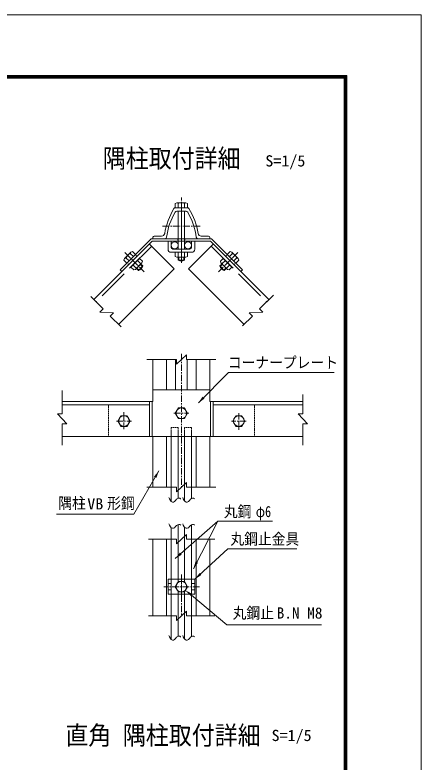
# Model space of a CAD drawing. Units: millimetres, scale not verified, with parts at other scales. Extents: x -4455 to 4455, y -3150 to 3150.
# Drawn here: x 2888 to 4455, y 268 to 3150 of the extents above; entities that cross this region are included whole.
import ezdxf
from ezdxf.enums import TextEntityAlignment as Align

# ---------------------------------------------------------------- set-up
doc = ezdxf.new("R2010")
doc.units = ezdxf.units.MM
doc.header["$LTSCALE"] = 20
for name, pattern in [('DASHED', [7.5, 6, -1.5]), ('USER1', [2, 1.25, -0.25, 0.25, -0.25]), ('USER2', [0.375, 0.25, -0.125]), ('USER4', [4.7625, 3.175, -1.5875])]:
    doc.linetypes.add(name, pattern=pattern)
doc.layers.add('0-9_7詳細', color=7, linetype='Continuous', lineweight=18)
doc.layers.add('1-0_D-TTL', color=7, linetype='Continuous', lineweight=18)
doc.styles.add('ＭＳ ゴシック', font='')
doc.styles.get('ＭＳ ゴシック').set_extended_font_data('MS Gothic')

msp = doc.modelspace()

# ---------------------------------------------------------------- linework, layer by layer
at = {"layer": '0-9_7詳細'}
for p, q in [((3512.73, 2425.8), (3506.85, 2422.41)), ((3506.85, 2422.41), (3506.85, 2406.6)), ((3512.73, 2425.8), (3548.01, 2425.8)), ((3518.37, 2422.41), (3518.37, 2406.6)), ((3542.37, 2422.41), (3542.37, 2406.6)), ((3548.01, 2425.8), (3553.89, 2422.41)), ((3553.89, 2422.41), (3553.89, 2406.6)), ((3506.85, 2406.6), (3553.89, 2406.6)), ((3530.37, 2406.6), (3507.88, 2406.6)), ((3530.37, 2393.1), (3512.57, 2393.1)), ((3518.37, 2393.1), (3518.37, 2247)), ((3530.37, 2406.6), (3552.87, 2406.6)), ((3530.37, 2393.1), (3548.17, 2393.1)), ((3542.37, 2393.1), (3542.37, 2247)), ((3413.89, 2286.6), (3294.41, 2167.12)), ((3646.85, 2286.6), (3413.89, 2286.6)), ((3420.87, 2292.6), (3420.87, 2286.6)), ((3466.1, 2286.6), (3420.87, 2286.6)), ((3454.1, 2297.1), (3425.37, 2297.1)), ((3594.64, 2286.6), (3639.87, 2286.6)), ((3606.64, 2297.1), (3635.37, 2297.1)), ((3639.87, 2292.6), (3639.87, 2286.6)), ((3646.85, 2286.6), (3766.33, 2167.12)), ((3417.87, 2277), (3192.75, 2051.88)), ((3417.87, 2277), (3301.2, 2160.33)), ((3502.72, 2170.94), (3407.26, 2266.4)), ((3642.87, 2277), (3417.87, 2277)), ((3558.02, 2170.94), (3653.48, 2266.4)), ((3642.87, 2277), (3867.99, 2051.88)), ((3642.87, 2277), (3759.54, 2160.33)), ((3335.73, 2235.59), (3310.79, 2210.65)), ((3353.47, 2226.18), (3320.21, 2192.91)), ((3334.15, 2229.21), (3345.32, 2218.03)), ((3335.73, 2235.59), (3342.29, 2237.35)), ((3342.29, 2237.35), (3353.47, 2226.18)), ((3553.89, 2234.4), (3506.85, 2234.4)), ((3506.85, 2218.53), (3506.85, 2234.4)), ((3518.37, 2217.26), (3518.37, 2234.4)), ((3542.37, 2217.26), (3542.37, 2234.4)), ((3718.45, 2237.35), (3707.27, 2226.18)), ((3707.27, 2226.18), (3740.54, 2192.91)), ((3726.6, 2229.21), (3715.42, 2218.03)), ((3725.01, 2235.59), (3718.45, 2237.35)), ((3725.01, 2235.59), (3749.96, 2210.65)), ((3310.79, 2210.65), (3309.03, 2204.09)), ((3309.03, 2204.09), (3320.21, 2192.91)), ((3317.18, 2212.23), (3328.35, 2201.06)), ((3335.48, 2177.64), (3368.74, 2210.9)), ((3353.13, 2168.14), (3378.24, 2193.25)), ((3372.72, 2190.64), (3360.6, 2202.76)), ((3512.61, 2215.2), (3506.85, 2218.53)), ((3548.13, 2215.2), (3512.61, 2215.2)), ((3518.37, 2215.2), (3518.37, 2204.54)), ((3542.37, 2204.54), (3518.37, 2204.54)), ((3542.37, 2215.2), (3542.37, 2204.54)), ((3680.78, 2199.68), (3692, 2210.9)), ((3682.5, 2193.25), (3680.78, 2199.68)), ((3707.61, 2168.14), (3682.5, 2193.25)), ((3688.03, 2190.64), (3700.15, 2202.76)), ((3725.26, 2177.64), (3692, 2210.9)), ((3743.57, 2212.23), (3732.39, 2201.06)), ((3751.71, 2204.09), (3740.54, 2192.91)), ((3749.96, 2210.65), (3751.71, 2204.09)), ((3502.72, 2170.94), (3288.21, 1956.42)), ((3301.2, 2160.33), (3294.41, 2167.12)), ((3346.7, 2166.41), (3335.48, 2177.64)), ((3355.75, 2173.66), (3343.62, 2185.79)), ((3353.13, 2168.14), (3346.7, 2166.41)), ((3357.2, 2172.21), (3364.74, 2164.67)), ((3364.74, 2164.67), (3381.71, 2181.64)), ((3374.17, 2189.18), (3381.71, 2181.64)), ((3558.02, 2170.94), (3772.53, 1956.42)), ((3686.57, 2189.18), (3679.03, 2181.64)), ((3696, 2164.67), (3679.03, 2181.64)), ((3703.54, 2172.21), (3696, 2164.67)), ((3705, 2173.66), (3717.12, 2185.79)), ((3759.54, 2160.33), (3766.33, 2167.12)), ((3420.87, 1820.97), (3420.87, 1658.5)), ((3639.87, 1820.97), (3639.87, 1658.5)), ((3420.87, 1703.5), (3639.87, 1703.5)), ((3420.87, 1658.5), (3070.12, 1658.5)), ((3407.26, 1646.5), (3070.12, 1646.5)), ((3407.26, 1658.5), (3407.26, 1523.5)), ((3417.87, 1658.5), (3417.87, 1523.5)), ((3639.87, 1658.5), (3998.48, 1658.5)), ((3642.87, 1658.5), (3642.87, 1523.5)), ((3653.48, 1658.5), (3653.48, 1523.5)), ((3653.48, 1646.5), (3996.22, 1646.5)), ((3491.42, 1538.5), (3491.42, 1272.94)), ((3518.42, 1538.5), (3518.42, 1285.32)), ((3542.32, 1538.5), (3542.32, 1275.72)), ((3569.32, 1538.5), (3569.32, 1284.32)), ((3458.28, 1523.5), (3070.12, 1523.5)), ((3420.87, 1523.5), (3639.87, 1523.5)), ((3420.87, 1523.5), (3420.87, 1328.84)), ((3604.71, 1523.5), (3998.48, 1523.5)), ((3639.87, 1523.5), (3639.87, 1328.84)), ((3518.42, 973), (3518.42, 1184.32)), ((3569.32, 973), (3569.32, 1183.32)), ((3491.42, 973), (3491.42, 1171.94)), ((3542.32, 973), (3542.32, 1174.71)), ((3420.87, 1128.18), (3420.87, 832.05)), ((3639.87, 1128.18), (3639.87, 832.05)), ((3478.77, 973), (3478.77, 916)), ((3581.97, 973), (3478.77, 973)), ((3581.97, 973), (3581.97, 916)), ((3581.97, 916), (3478.77, 916)), ((3491.42, 916), (3491.42, 740.69)), ((3518.42, 916), (3518.42, 753.07)), ((3542.32, 916), (3542.32, 743.46)), ((3569.32, 916), (3569.32, 752.07))]:
    msp.add_line(p, q, dxfattribs=at)
at = {"layer": '0-9_7詳細', "color": 1, "linetype": 'USER1'}
for p, q in [((3530.37, 2194.15), (3530.37, 2445.93)), ((3530.37, 2424.62), (3530.37, 2266.04)), ((3530.37, 2409.4), (3530.37, 2277.78)), ((3602.91, 2335.55), (3456.19, 2335.55)), ((3530.37, 2362.42), (3530.37, 2215.11)), ((3530.37, 2347.33), (3530.37, 2215.11)), ((3530.37, 2258.27), (3530.37, 2223.89)), ((3386.94, 2159.44), (3311.95, 2234.43)), ((3361.35, 2185.03), (3320.18, 2226.2)), ((3673.8, 2159.44), (3748.79, 2234.43)), ((3699.39, 2185.03), (3740.56, 2226.2)), ((3699.39, 2185.03), (3740.56, 2226.2)), ((3530.37, 1842.26), (3530.37, 1328.84)), ((3308.89, 1617.64), (3308.89, 1548.25)), ((3751.85, 1549.26), (3751.85, 1618.65)), ((3308.89, 1607.41), (3308.89, 1559.58)), ((3501.81, 1613.5), (3558.93, 1613.5)), ((3751.85, 1559.49), (3751.85, 1607.32)), ((3280.33, 1583.45), (3337.46, 1583.45)), ((3780.41, 1583.45), (3723.29, 1583.45)), ((3530.37, 990.91), (3530.37, 832.05)), ((3530.37, 982.64), (3530.37, 906.07)), ((3599.91, 944.5), (3462.57, 944.5))]:
    msp.add_line(p, q, dxfattribs=at)
at = {"layer": '0-9_7詳細', "color": 1, "linetype": 'USER2'}
for p, q in [((3516.87, 2286.6), (3516.87, 2277)), ((3543.87, 2286.6), (3543.87, 2277)), ((3359.53, 2218.67), (3352.75, 2225.45)), ((3701.21, 2218.67), (3708, 2225.45)), ((3701.21, 2218.67), (3708, 2225.45)), ((3327.71, 2186.85), (3320.93, 2193.63)), ((3733.03, 2186.85), (3739.82, 2193.63)), ((3733.03, 2186.85), (3739.82, 2193.63))]:
    msp.add_line(p, q, dxfattribs=at)
at = {"layer": '0-9_7詳細', "color": 3, "linetype": 'DASHED'}
for p, q in [((3415.75, 2257.91), (3201.24, 2043.4)), ((3644.99, 2257.91), (3859.5, 2043.4))]:
    msp.add_line(p, q, dxfattribs=at)
at = {"layer": '0-9_7詳細', "color": 3}
for p, q in [((3491.37, 2277), (3478.77, 2277)), ((3478.77, 2277), (3478.77, 2246.4)), ((3491.37, 2277), (3491.37, 2253)), ((3569.37, 2277), (3569.37, 2253)), ((3581.97, 2277), (3569.37, 2277)), ((3581.97, 2277), (3581.97, 2246.4)), ((3569.97, 2234.4), (3490.77, 2234.4)), ((3563.37, 2247), (3497.37, 2247)), ((3473.37, 1820.97), (3473.37, 1703.5)), ((3507.87, 1820.97), (3507.87, 1703.5)), ((3552.87, 1820.97), (3552.87, 1703.5)), ((3587.37, 1820.97), (3587.37, 1703.5)), ((3473.37, 1523.5), (3473.37, 1328.84)), ((3587.37, 1523.5), (3587.37, 1328.84)), ((3473.37, 1128.18), (3473.37, 832.05)), ((3587.37, 1128.18), (3587.37, 832.05))]:
    msp.add_line(p, q, dxfattribs=at)
at = {"layer": '0-9_7詳細', "color": 1}
for p, q in [((3520.77, 2215.2), (3520.77, 2203.33)), ((3539.97, 2215.2), (3539.97, 2203.33)), ((3358.9, 2173.91), (3367.29, 2165.51)), ((3372.47, 2187.48), (3380.87, 2179.09)), ((3688.27, 2187.48), (3679.87, 2179.09)), ((3701.84, 2173.91), (3693.45, 2165.51)), ((3671.22, 1197.62), (3506.98, 1053.41)), ((3569.73, 912.36), (3705.35, 797.41)), ((3705.35, 797.41), (4070.74, 797.41))]:
    msp.add_line(p, q, dxfattribs=at)
at = {"layer": '0-9_7詳細', "color": 4}
for p, q in [((3228.8, 2015.83), (3180.94, 2063.69)), ((3831.94, 2015.83), (3885.37, 2069.26)), ((3228.8, 2015.83), (3216.08, 2003.1)), ((3216.08, 2003.1), (3268.95, 2001.14)), ((3256.22, 1988.41), (3268.95, 2001.14)), ((3844.67, 2003.1), (3791.79, 2001.14)), ((3804.52, 1988.41), (3791.79, 2001.14)), ((3831.94, 2015.83), (3844.67, 2003.1)), ((3256.22, 1988.41), (3298.07, 1946.57)), ((3804.52, 1988.41), (3766.37, 1950.26)), ((3510.98, 1820.97), (3397.67, 1820.97)), ((3510.98, 1802.97), (3549.76, 1838.97)), ((3510.98, 1820.97), (3510.98, 1802.97)), ((3549.76, 1820.97), (3549.76, 1838.97)), ((3549.76, 1820.97), (3663.07, 1820.97)), ((3070.12, 1611.39), (3070.12, 1700.89)), ((3998.48, 1611.39), (3998.48, 1686.42)), ((3052.12, 1611.39), (3088.12, 1572.62)), ((3070.12, 1611.39), (3052.12, 1611.39)), ((3980.48, 1611.39), (4016.48, 1572.62)), ((3998.48, 1611.39), (3980.48, 1611.39)), ((3070.12, 1572.62), (3070.12, 1490.09)), ((3070.12, 1572.62), (3088.12, 1572.62)), ((3998.48, 1572.62), (3998.48, 1490.09)), ((3998.48, 1572.62), (4016.48, 1572.62)), ((3510.98, 1328.84), (3397.67, 1328.84)), ((3510.98, 1310.84), (3549.76, 1346.84)), ((3510.98, 1328.84), (3510.98, 1310.84)), ((3549.76, 1328.84), (3549.76, 1346.84)), ((3549.76, 1328.84), (3663.07, 1328.84)), ((3510.98, 1128.18), (3403.79, 1128.18)), ((3510.98, 1110.18), (3549.76, 1146.18)), ((3510.98, 1128.18), (3510.98, 1110.18)), ((3549.76, 1128.18), (3549.76, 1146.18)), ((3549.76, 1128.18), (3659.95, 1128.18)), ((3549.76, 832.05), (3549.76, 850.05)), ((3510.98, 832.05), (3403.79, 832.05)), ((3549.76, 832.05), (3659.95, 832.05))]:
    msp.add_line(p, q, dxfattribs=at)
at = {"layer": '0-9_7詳細', "color": 3, "linetype": 'USER2'}
for p, q in [((3248.89, 1646.5), (3248.89, 1523.5)), ((3811.85, 1646.5), (3811.85, 1523.5)), ((3491.42, 1558.84), (3491.42, 1538.5)), ((3491.42, 1558.84), (3518.42, 1558.84)), ((3518.42, 1558.84), (3518.42, 1538.5)), ((3542.32, 1558.84), (3542.32, 1538.5)), ((3569.32, 1558.84), (3542.32, 1558.84)), ((3569.32, 1558.84), (3569.32, 1538.5))]:
    msp.add_line(p, q, dxfattribs=at)
at = {"layer": '0-9_7詳細', "color": 1, "linetype": 'USER4'}
for p, q in [((3491.37, 957.25), (3478.77, 957.25)), ((3491.37, 973), (3491.37, 916)), ((3518.42, 973), (3518.42, 964.55)), ((3542.32, 973), (3542.32, 964.55)), ((3569.37, 973), (3569.37, 916)), ((3569.37, 957.25), (3581.97, 957.25)), ((3491.37, 931.75), (3478.77, 931.75)), ((3518.42, 924.46), (3518.42, 916)), ((3542.32, 924.46), (3542.32, 916)), ((3569.37, 931.75), (3581.97, 931.75))]:
    msp.add_line(p, q, dxfattribs=at)
at = {"layer": '0-9_7詳細'}
for points in [[(3548.13, 2215.2), (3553.89, 2218.53), (3553.89, 2234.4)], [(3378.24, 2193.25), (3379.97, 2199.68), (3368.74, 2210.9)], [(3707.61, 2168.14), (3714.04, 2166.41), (3725.26, 2177.64)]]:
    msp.add_lwpolyline(points, dxfattribs=at)
at = {"layer": '0-9_7詳細', "color": 4}
for points in [[(4119.98, 1770.92), (3711.94, 1770.92), (3596.02, 1653.74)], [(3481.83, 1287.92), (3484.09, 1282.79), (3487.77, 1276.77), (3491.57, 1272.79), (3495.48, 1270.86), (3499.5, 1270.98), (3503.64, 1273.14), (3507.89, 1277.34), (3512.12, 1281.77), (3516.19, 1284.61), (3520.1, 1285.86), (3523.86, 1285.51), (3527.46, 1283.57), (3527.83, 1283.18)], [(3535.37, 1287.92), (3537.64, 1282.79), (3541.32, 1276.77), (3545.11, 1272.79), (3549.02, 1270.86), (3553.04, 1270.98), (3557.18, 1273.14), (3561.43, 1277.34), (3565.66, 1281.77), (3569.74, 1284.61), (3573.65, 1285.86), (3577.4, 1285.51), (3581, 1283.57), (3581.37, 1283.18)], [(3481.83, 1186.92), (3484.09, 1181.79), (3487.77, 1175.77), (3491.57, 1171.79), (3495.48, 1169.86), (3499.5, 1169.97), (3503.64, 1172.13), (3507.89, 1176.34), (3512.12, 1180.77), (3516.19, 1183.61), (3520.1, 1184.86), (3523.86, 1184.51), (3527.46, 1182.56), (3527.83, 1182.18)], [(3535.37, 1186.92), (3537.64, 1181.79), (3541.32, 1175.77), (3545.11, 1171.79), (3549.02, 1169.86), (3553.04, 1169.97), (3557.18, 1172.13), (3561.43, 1176.34), (3565.66, 1180.77), (3569.74, 1183.61), (3573.65, 1184.86), (3577.4, 1184.51), (3581, 1182.56), (3581.37, 1182.18)], [(3510.98, 832.05), (3510.98, 814.05), (3549.76, 850.05)], [(3481.83, 755.67), (3484.09, 750.54), (3487.77, 744.51), (3491.57, 740.54), (3495.48, 738.61), (3499.5, 738.72), (3503.64, 740.88), (3507.89, 745.09), (3512.12, 749.52), (3516.19, 752.36), (3520.1, 753.61), (3523.86, 753.26), (3527.46, 751.31), (3527.83, 750.93)], [(3535.37, 755.67), (3537.64, 750.54), (3541.32, 744.51), (3545.11, 740.54), (3549.02, 738.61), (3553.04, 738.72), (3557.18, 740.88), (3561.43, 745.09), (3565.66, 749.52), (3569.74, 752.36), (3573.65, 753.61), (3577.4, 753.26), (3581, 751.31), (3581.37, 750.93)]]:
    msp.add_lwpolyline(points, dxfattribs=at)
at = {"layer": '0-9_7詳細', "color": 3}
for points in [[(3553.89, 1613.5), (3542.13, 1633.87), (3518.61, 1633.87), (3506.85, 1613.5), (3518.61, 1593.13), (3542.13, 1593.13)], [(3332.41, 1583.45), (3320.65, 1603.82), (3297.13, 1603.82), (3285.37, 1583.45), (3297.13, 1563.08), (3320.65, 1563.08)], [(3728.33, 1583.45), (3740.09, 1563.08), (3763.61, 1563.08), (3775.37, 1583.45), (3763.61, 1603.82), (3740.09, 1603.82)], [(3553.89, 944.5), (3542.13, 964.87), (3518.61, 964.87), (3506.85, 944.5), (3518.61, 924.14), (3542.13, 924.14)]]:
    msp.add_lwpolyline(points, close=True, dxfattribs=at)
at = {"layer": '0-9_7詳細', "color": 1}
for points in [[(3049.34, 1224.84), (3347.51, 1224.84), (3443.13, 1390.8)], [(3881.91, 1197.62), (3671.22, 1197.62), (3576.77, 1013.86)], [(3976.02, 1091.02), (3709.97, 1091.02), (3583.44, 974.36)]]:
    msp.add_lwpolyline(points, dxfattribs=at)
at = {"layer": '0-9_7詳細', "color": 3}
for centre, radius in [((3504.92, 2261.63), 13.5), ((3555.82, 2261.63), 13.5), ((3530.37, 1613.5), 20.4), ((3308.89, 1583.45), 20.4), ((3751.85, 1583.45), 20.4), ((3530.37, 944.5), 20.4)]:
    msp.add_circle(centre, radius, dxfattribs=at)
at = {"layer": '0-9_7詳細'}
for centre, radius, start, end in [((3513.04, 2419.93), 5.88, 24.94299, 92.968), ((3530.37, 2402.9), 22.91, 58.40741, 121.59259), ((3547.71, 2419.93), 5.88, 87.032, 155.05701), ((3733.73, 2262.4), 271.5, 148.81495, 170.5186), ((3507.88, 2399.1), 7.5, 90, 148.81495), ((3512.57, 2385.6), 7.5, 90, 149.98767), ((3548.17, 2385.6), 7.5, 30.01233, 90), ((3552.87, 2399.1), 7.5, 31.18505, 90), ((3327.01, 2262.4), 271.5, 9.4814, 31.18505), ((3723.55, 2262.04), 252, 149.65378, 173.11487), ((3337.19, 2262.04), 252, 6.88513, 30.34622), ((3454.1, 2309.1), 12, 270, 350.5186), ((3606.64, 2309.1), 12, 189.4814, 270), ((3425.37, 2292.6), 4.5, 90, 180), ((3466.1, 2294.1), 7.5, 270, 352.36249), ((3594.64, 2294.1), 7.5, 187.63751, 270), ((3635.37, 2292.6), 4.5, 0, 90), ((3339.46, 2206.92), 22.91, 103.40741, 166.59259), ((3339.67, 2231.22), 5.88, 132.032, 200.05701), ((3721.07, 2231.22), 5.88, 339.94299, 47.968), ((3721.28, 2206.92), 22.91, 13.40741, 76.59259), ((3315.16, 2206.71), 5.88, 69.94299, 137.968), ((3340.23, 2206.15), 36, 295.52878, 334.47122), ((3371.82, 2199.68), 9.09, 275.6618, 315), ((3512.61, 2224.29), 9.09, 270, 309.3382), ((3530.37, 2251.2), 36, 250.52878, 289.47122), ((3530.37, 2225.33), 24, 240, 300), ((3548.13, 2224.29), 9.09, 230.6618, 270), ((3688.92, 2199.68), 9.09, 225, 264.3382), ((3720.51, 2206.15), 36, 205.52878, 244.47122), ((3745.58, 2206.71), 5.88, 42.032, 110.05701), ((3346.7, 2174.56), 9.09, 315, 354.3382), ((3358.53, 2187.85), 24, 285, 345), ((3702.21, 2187.85), 24, 195, 255), ((3714.04, 2174.56), 9.09, 185.6618, 225)]:
    msp.add_arc(centre, radius, start, end, dxfattribs=at)
at = {"layer": '0-9_7詳細', "color": 3}
for centre, radius, start, end in [((3497.37, 2253), 6, 180, 270), ((3563.37, 2253), 6, 270, 0), ((3490.77, 2246.4), 12, 180, 270), ((3569.97, 2246.4), 12, 270, 0)]:
    msp.add_arc(centre, radius, start, end, dxfattribs=at)
at = {"layer": '0-9_7詳細', "color": 4}
msp.add_solid([(3594.61, 1652.31), (3612, 1677.31), (3619.41, 1669.98)], dxfattribs=at)
at = {"layer": '0-9_7詳細', "color": 1}
for points in [[(3444.13, 1392.53), (3433.67, 1363.94), (3424.64, 1369.14)], [(3505.48, 1052.09), (3524.58, 1075.8), (3531.46, 1067.97)], [(3575.86, 1012.08), (3584.94, 1041.14), (3594.21, 1036.38)], [(3581.97, 973), (3600.5, 997.17), (3607.56, 989.51)], [(3566.74, 908.35), (3545.69, 930.3), (3572.72, 916.37)]]:
    msp.add_solid(points, dxfattribs=at)
at = {"layer": '1-0_D-TTL', "color": 2}
msp.add_lwpolyline([(-4454.98, 3150.19), (4454.72, 3150.19), (4454.72, -3150.24), (-4454.98, -3150.24)], close=True, dxfattribs=at)
at = {"layer": '1-0_D-TTL'}
for points in [[(-4168.59, 2916.84), (4168.34, 2916.84), (4168.34, -2916.89), (-4168.59, -2916.89)], [(-4165.94, 2914.19), (4165.68, 2914.19), (4165.68, -2914.24), (-4165.94, -2914.24)], [(-4163.29, 2911.54), (4163.03, 2911.54), (4163.03, -2911.59), (-4163.29, -2911.59)], [(-4160.64, 2908.88), (4160.38, 2908.88), (4160.38, -2908.94), (-4160.64, -2908.94)], [(-4157.99, 2906.23), (4157.73, 2906.23), (4157.73, -2906.28), (-4157.99, -2906.28)]]:
    msp.add_lwpolyline(points, close=True, dxfattribs=at)

# ---------------------------------------------------------------- texts
at = {"layer": '0-9_7詳細', "style": 'ＭＳ ゴシック', "width": 0.9}
for s, height, p in [('隅柱取付詳細', 72.14, (3227.22, 2538.88)), ('直角 隅柱取付詳細', 72.16, (3083.12, 313.17))]:
    msp.add_text(s, height=height, dxfattribs=at).set_placement(p, align=Align.BOTTOM_LEFT)
at = {"layer": '0-9_7詳細', "color": 3, "style": 'ＭＳ ゴシック'}
for s, width, p in [('S=1/5', 1.05, (3853.99, 2552.58)), ('コーナープレート', 0.9, (3709.57, 1774.88)), ('隅柱', 0.9, (3055.7, 1232.29)), ('VB', 1.05, (3167.36, 1229.42)), ('形鋼', 0.9, (3244.04, 1231.67)), ('丸鋼', 0.9, (3694.05, 1199.8)), ('φ6', 0.8, (3817.25, 1199.8)), ('丸鋼止金具', 0.9, (3719.38, 1094)), ('丸鋼止', 0.9, (3728.18, 808.41)), ('S=1/5', 1.05, (3878.17, 335.96))]:
    msp.add_text(s, height=43.26, dxfattribs=dict(at, width=width)).set_placement(p, align=Align.BOTTOM_LEFT)
msp.add_text('B.N M8', height=43.26, dxfattribs=at).set_placement((3897.89, 808.41), align=Align.BOTTOM_LEFT)

doc.saveas('drawing.dxf')
